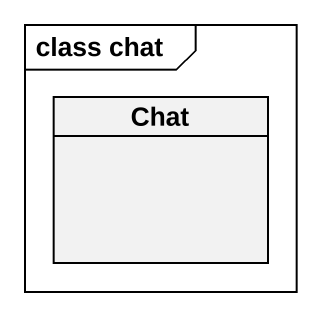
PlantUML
@startuml
mainframe class chat
hide circle
hide empty members
class Chat
@enduml
